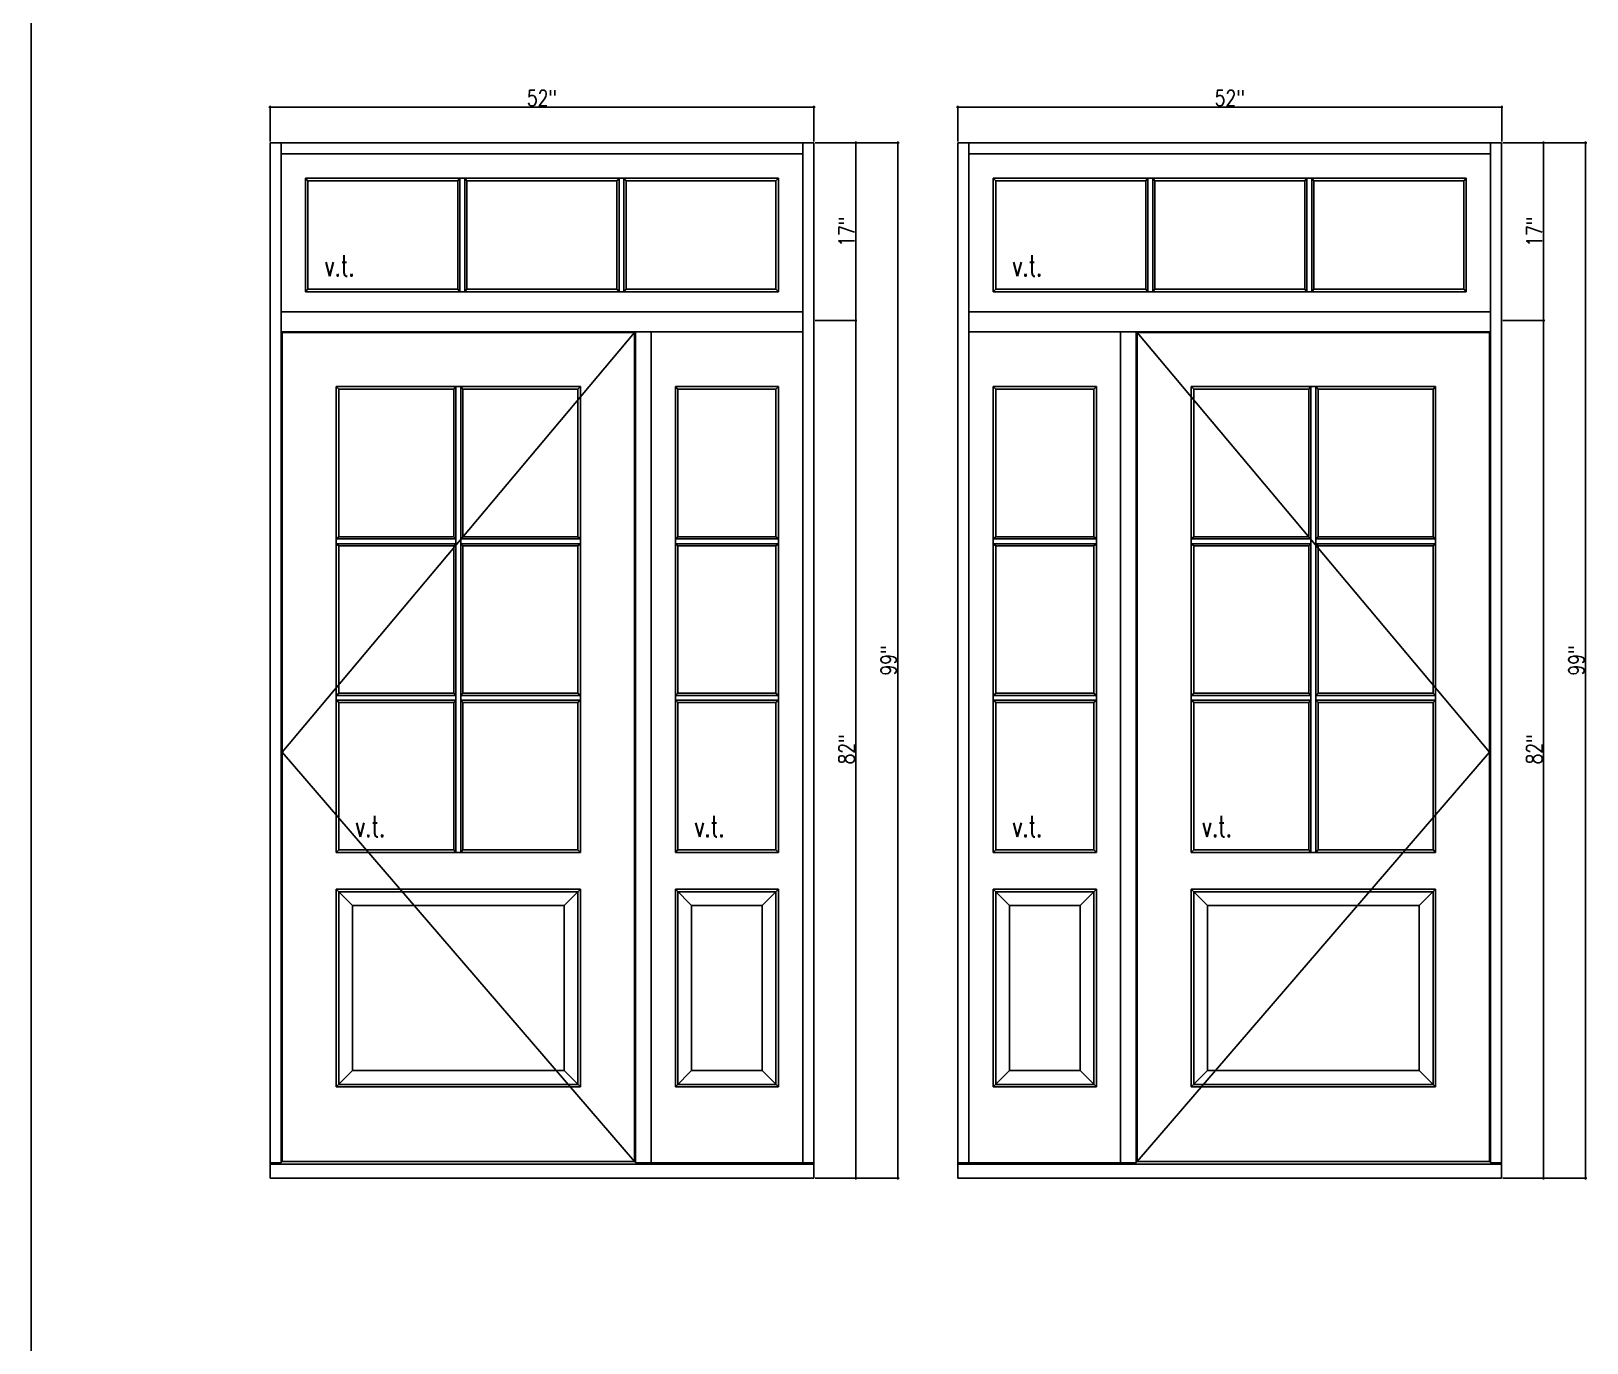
# Model space of a CAD drawing. Header units: inches. Extents: x 1985 to 11287, y 379 to 4336.
# Drawn here: x 7827.6 to 7976.4, y 3940.6 to 4066.1 of the extents above; entities that cross this region are included whole.
import ezdxf

# ---------------------------------------------------------------- set-up
doc = ezdxf.new("R2010")
doc.units = ezdxf.units.IN
doc.header["$MEASUREMENT"] = 0
doc.layers.get('0').update_dxf_attribs({"linetype": 'CONTINUOUS'})
doc.layers.get('Defpoints').update_dxf_attribs({"linetype": 'CONTINUOUS'})
for name, color, linetype in [('COTE1-1 99', 7, 'CONTINUOUS'), ('elevation 99', 7, 'CONTINUOUS'), ('opening side 99', 1, 'CONTINUOUS'), ('separation 99', 3, 'CONTINUOUS')]:
    doc.layers.add(name, color=color, linetype=linetype)
doc.styles.get("Standard").update_dxf_attribs({"font": 'txt.shx', "width": 0.8})
doc.dimstyles.new('Elevation', dxfattribs={"dimscale": 2, "dimtxt": 0.75, "dimasz": 0.0625, "dimexe": 0.0625, "dimexo": 0.0625, "dimgap": 0.0625, "dimtad": 1, "dimdec": 5, "dimzin": 0, "dimdsep": 46, "dimlunit": 5, "dimtxsty": 'Standard', "dimblk1": 'OBLIQUE', "dimblk2": 'OBLIQUE', "dimsah": 1, "dimcen": 2, "dimdle": 0.0625, "dimclrd": 1, "dimclre": 1, "dimadec": 1, "dimazin": 0, "dimtfac": 0.375, "dimtdec": 5, "dimtmove": 0, "dimatfit": 3, "dimldrblk": 'OBLIQUE', "dimfxl": 1, "dimfrac": 2, "dimtolj": 1, "dimtzin": 0, "dimarcsym": 0})

# ---------------------------------------------------------------- blocks, each defined once
blk = doc.blocks.new('_OBLIQUE')
at = {"color": 0, "linetype": 'ByBlock'}
blk.add_line((-0.5, -0.5), (0.5, 0.5), dxfattribs=at)
blk = doc.blocks.new('*D419')
at = {"layer": 'COTE1-1 99', "color": 1, "lineweight": -2, "transparency": 16777216}
for p, q in [((7850.34, 4058.8), (7902.59, 4058.8)), ((7850.47, 4055.52), (7850.47, 4058.92)), ((7902.47, 4055.52), (7902.47, 4058.92))]:
    blk.add_line(p, q, dxfattribs=at)
at = {"layer": 'Defpoints', "color": 0, "transparency": 16777216}
for p in [(7902.47, 4058.8), (7850.47, 4055.39), (7902.47, 4055.39)]:
    blk.add_point(p, dxfattribs=at)
at = {"layer": 'COTE1-1 99', "color": 1, "lineweight": -2, "transparency": 16777216, "xscale": 0.125, "yscale": 0.125, "zscale": 0.125, "rotation": 180}
blk.add_blockref('_OBLIQUE', (7850.47, 4058.8), dxfattribs=at)
at = {"layer": 'COTE1-1 99', "color": 1, "lineweight": -2, "transparency": 16777216, "xscale": 0.125, "yscale": 0.125, "zscale": 0.125}
blk.add_blockref('_OBLIQUE', (7902.47, 4058.8), dxfattribs=at)
at = {"layer": 'COTE1-1 99', "color": 0, "transparency": 16777216, "insert": (7876.47, 4059.67), "char_height": 1.5, "attachment_point": 5}
blk.add_mtext('\\A1;52"', dxfattribs=at)
blk = doc.blocks.new('*D420')
at = {"layer": 'COTE1-1 99', "color": 1, "lineweight": -2, "transparency": 16777216}
for p, q in [((7906.47, 4038.27), (7906.47, 4055.52)), ((7902.59, 4055.39), (7906.59, 4055.39)), ((7902.59, 4038.39), (7906.59, 4038.39))]:
    blk.add_line(p, q, dxfattribs=at)
at = {"layer": 'Defpoints', "color": 0, "transparency": 16777216}
for p in [(7902.47, 4055.39), (7906.47, 4055.39), (7902.47, 4038.39)]:
    blk.add_point(p, dxfattribs=at)
at = {"layer": 'COTE1-1 99', "color": 1, "lineweight": -2, "transparency": 16777216, "xscale": 0.125, "yscale": 0.125, "zscale": 0.125}
for p, rotation in [((7906.47, 4055.39), 90), ((7906.47, 4038.39), 270)]:
    blk.add_blockref('_OBLIQUE', p, dxfattribs=dict(at, rotation=rotation))
at = {"layer": 'COTE1-1 99', "color": 0, "transparency": 16777216, "insert": (7905.59, 4046.89), "char_height": 1.5, "attachment_point": 5, "rotation": 90}
blk.add_mtext('\\A1;17"', dxfattribs=at)
blk = doc.blocks.new('*D421')
at = {"layer": 'COTE1-1 99', "color": 1, "lineweight": -2, "transparency": 16777216}
for p, q in [((7902.59, 4038.39), (7906.59, 4038.39)), ((7906.47, 3956.27), (7906.47, 4038.52)), ((7902.59, 3956.39), (7906.59, 3956.39))]:
    blk.add_line(p, q, dxfattribs=at)
at = {"layer": 'Defpoints', "color": 0, "transparency": 16777216}
for p in [(7902.47, 4038.39), (7906.47, 4038.39), (7902.47, 3956.39)]:
    blk.add_point(p, dxfattribs=at)
at = {"layer": 'COTE1-1 99', "color": 1, "lineweight": -2, "transparency": 16777216, "xscale": 0.125, "yscale": 0.125, "zscale": 0.125}
for p, rotation in [((7906.47, 4038.39), 90), ((7906.47, 3956.39), 270)]:
    blk.add_blockref('_OBLIQUE', p, dxfattribs=dict(at, rotation=rotation))
at = {"layer": 'COTE1-1 99', "color": 0, "transparency": 16777216, "insert": (7905.59, 3997.39), "char_height": 1.5, "attachment_point": 5, "rotation": 90}
blk.add_mtext('\\A1;82"', dxfattribs=at)
blk = doc.blocks.new('*D422')
at = {"layer": 'COTE1-1 99', "color": 1, "lineweight": -2, "transparency": 16777216}
for p, q in [((7910.49, 3956.27), (7910.49, 4055.52)), ((7902.59, 4055.39), (7910.61, 4055.39)), ((7902.59, 3956.39), (7910.61, 3956.39))]:
    blk.add_line(p, q, dxfattribs=at)
at = {"layer": 'Defpoints', "color": 0, "transparency": 16777216}
for p in [(7902.47, 4055.39), (7910.49, 4055.39), (7902.47, 3956.39)]:
    blk.add_point(p, dxfattribs=at)
at = {"layer": 'COTE1-1 99', "color": 1, "lineweight": -2, "transparency": 16777216, "xscale": 0.125, "yscale": 0.125, "zscale": 0.125}
for p, rotation in [((7910.49, 4055.39), 90), ((7910.49, 3956.39), 270)]:
    blk.add_blockref('_OBLIQUE', p, dxfattribs=dict(at, rotation=rotation))
at = {"layer": 'COTE1-1 99', "color": 0, "transparency": 16777216, "insert": (7909.61, 4005.89), "char_height": 1.5, "attachment_point": 5, "rotation": 90}
blk.add_mtext('\\A1;99"', dxfattribs=at)
blk = doc.blocks.new('*D423')
at = {"layer": 'COTE1-1 99', "color": 1, "lineweight": -2, "transparency": 16777216}
for p, q in [((7916.11, 4058.8), (7968.36, 4058.8)), ((7916.24, 4055.52), (7916.24, 4058.92)), ((7968.24, 4055.52), (7968.24, 4058.92))]:
    blk.add_line(p, q, dxfattribs=at)
at = {"layer": 'Defpoints', "color": 0, "transparency": 16777216}
for p in [(7968.24, 4058.8), (7916.24, 4055.39), (7968.24, 4055.39)]:
    blk.add_point(p, dxfattribs=at)
at = {"layer": 'COTE1-1 99', "color": 1, "lineweight": -2, "transparency": 16777216, "xscale": 0.125, "yscale": 0.125, "zscale": 0.125, "rotation": 180}
blk.add_blockref('_OBLIQUE', (7916.24, 4058.8), dxfattribs=at)
at = {"layer": 'COTE1-1 99', "color": 1, "lineweight": -2, "transparency": 16777216, "xscale": 0.125, "yscale": 0.125, "zscale": 0.125}
blk.add_blockref('_OBLIQUE', (7968.24, 4058.8), dxfattribs=at)
at = {"layer": 'COTE1-1 99', "color": 0, "transparency": 16777216, "insert": (7942.24, 4059.67), "char_height": 1.5, "attachment_point": 5}
blk.add_mtext('\\A1;52"', dxfattribs=at)
blk = doc.blocks.new('*D424')
at = {"layer": 'COTE1-1 99', "color": 1, "lineweight": -2, "transparency": 16777216}
for p, q in [((7972.24, 4038.27), (7972.24, 4055.52)), ((7968.36, 4055.39), (7972.37, 4055.39)), ((7968.36, 4038.39), (7972.37, 4038.39))]:
    blk.add_line(p, q, dxfattribs=at)
at = {"layer": 'Defpoints', "color": 0, "transparency": 16777216}
for p in [(7968.24, 4055.39), (7972.24, 4055.39), (7968.24, 4038.39)]:
    blk.add_point(p, dxfattribs=at)
at = {"layer": 'COTE1-1 99', "color": 1, "lineweight": -2, "transparency": 16777216, "xscale": 0.125, "yscale": 0.125, "zscale": 0.125}
for p, rotation in [((7972.24, 4055.39), 90), ((7972.24, 4038.39), 270)]:
    blk.add_blockref('_OBLIQUE', p, dxfattribs=dict(at, rotation=rotation))
at = {"layer": 'COTE1-1 99', "color": 0, "transparency": 16777216, "insert": (7971.37, 4046.89), "char_height": 1.5, "attachment_point": 5, "rotation": 90}
blk.add_mtext('\\A1;17"', dxfattribs=at)
blk = doc.blocks.new('*D425')
at = {"layer": 'COTE1-1 99', "color": 1, "lineweight": -2, "transparency": 16777216}
for p, q in [((7968.36, 4038.39), (7972.37, 4038.39)), ((7972.24, 3956.27), (7972.24, 4038.52)), ((7968.36, 3956.39), (7972.37, 3956.39))]:
    blk.add_line(p, q, dxfattribs=at)
at = {"layer": 'Defpoints', "color": 0, "transparency": 16777216}
for p in [(7968.24, 4038.39), (7972.24, 4038.39), (7968.24, 3956.39)]:
    blk.add_point(p, dxfattribs=at)
at = {"layer": 'COTE1-1 99', "color": 1, "lineweight": -2, "transparency": 16777216, "xscale": 0.125, "yscale": 0.125, "zscale": 0.125}
for p, rotation in [((7972.24, 4038.39), 90), ((7972.24, 3956.39), 270)]:
    blk.add_blockref('_OBLIQUE', p, dxfattribs=dict(at, rotation=rotation))
at = {"layer": 'COTE1-1 99', "color": 0, "transparency": 16777216, "insert": (7971.37, 3997.39), "char_height": 1.5, "attachment_point": 5, "rotation": 90}
blk.add_mtext('\\A1;82"', dxfattribs=at)
blk = doc.blocks.new('*D426')
at = {"layer": 'COTE1-1 99', "color": 1, "lineweight": -2, "transparency": 16777216}
for p, q in [((7976.26, 3956.27), (7976.26, 4055.52)), ((7968.36, 4055.39), (7976.39, 4055.39)), ((7968.36, 3956.39), (7976.39, 3956.39))]:
    blk.add_line(p, q, dxfattribs=at)
at = {"layer": 'Defpoints', "color": 0, "transparency": 16777216}
for p in [(7968.24, 4055.39), (7976.26, 4055.39), (7968.24, 3956.39)]:
    blk.add_point(p, dxfattribs=at)
at = {"layer": 'COTE1-1 99', "color": 1, "lineweight": -2, "transparency": 16777216, "xscale": 0.125, "yscale": 0.125, "zscale": 0.125}
for p, rotation in [((7976.26, 4055.39), 90), ((7976.26, 3956.39), 270)]:
    blk.add_blockref('_OBLIQUE', p, dxfattribs=dict(at, rotation=rotation))
at = {"layer": 'COTE1-1 99', "color": 0, "transparency": 16777216, "insert": (7975.39, 4005.89), "char_height": 1.5, "attachment_point": 5, "rotation": 90}
blk.add_mtext('\\A1;99"', dxfattribs=at)

msp = doc.modelspace()

# ---------------------------------------------------------------- linework, layer by layer
at = {"layer": 'elevation 99'}
for p, q in [((7850.465268, 4055.391934), (7850.465268, 3956.391934)), ((7902.465268, 4055.391934), (7850.465268, 4055.391934)), ((7851.527768, 4055.391934), (7851.527768, 3957.851463)), ((7901.402768, 4054.329434), (7851.527768, 4054.329434)), ((7901.402768, 3957.851463), (7901.402768, 4055.391934)), ((7902.465268, 3956.391934), (7902.465268, 4055.391934)), ((7916.239073, 3956.391934), (7916.239073, 4055.391934)), ((7968.239073, 4055.391934), (7916.239073, 4055.391934)), ((7917.301573, 3957.851463), (7917.301573, 4055.391934)), ((7967.176573, 4054.329434), (7917.301573, 4054.329434)), ((7967.176573, 4055.391934), (7967.176573, 3957.851463)), ((7968.239073, 4055.391934), (7968.239073, 3956.391934)), ((7853.849155, 4052.007983), (7864.706381, 4052.007983)), ((7853.849155, 4052.007983), (7853.849155, 4041.150858)), ((7854.090226, 4051.766912), (7853.849155, 4052.007983)), ((7854.090226, 4051.766912), (7868.423668, 4051.766912)), ((7854.090226, 4051.766912), (7854.090226, 4041.391929)), ((7864.706381, 4052.007983), (7888.224155, 4052.007983)), ((7868.423668, 4051.766912), (7868.627868, 4052.007983)), ((7868.423668, 4041.391929), (7868.423668, 4051.766912)), ((7868.627868, 4041.150858), (7868.627868, 4052.007983)), ((7869.094468, 4041.150858), (7869.094468, 4052.007983)), ((7869.298668, 4051.766912), (7869.094468, 4052.007983)), ((7869.298668, 4041.391929), (7869.298668, 4051.766912)), ((7869.298668, 4051.766912), (7883.632018, 4051.766912)), ((7883.632018, 4051.766912), (7883.836218, 4052.007983)), ((7883.632018, 4041.391929), (7883.632018, 4051.766912)), ((7883.836218, 4041.150858), (7883.836218, 4052.007983)), ((7884.507018, 4051.766912), (7884.302818, 4052.007983)), ((7884.302818, 4041.150858), (7884.302818, 4052.007983)), ((7884.507018, 4051.766912), (7888.465226, 4051.766912)), ((7884.507018, 4041.391929), (7884.507018, 4051.766912)), ((7888.224155, 4052.007983), (7899.081381, 4052.007983)), ((7888.465226, 4051.766912), (7898.840309, 4051.766912)), ((7898.840309, 4051.766912), (7899.081381, 4052.007983)), ((7898.840309, 4051.766912), (7898.840309, 4041.391929)), ((7899.081381, 4052.007983), (7899.081381, 4041.150858)), ((7919.864031, 4051.766912), (7919.62296, 4052.007983)), ((7919.62296, 4052.007983), (7919.62296, 4041.150858)), ((7919.62296, 4052.007983), (7930.480186, 4052.007983)), ((7919.864031, 4051.766912), (7919.864031, 4041.391929)), ((7919.864031, 4051.766912), (7934.197473, 4051.766912)), ((7930.480186, 4052.007983), (7953.99796, 4052.007983)), ((7934.197473, 4051.766912), (7934.401673, 4052.007983)), ((7934.197473, 4041.391929), (7934.197473, 4051.766912)), ((7934.401673, 4041.150858), (7934.401673, 4052.007983)), ((7935.072473, 4051.766912), (7934.868273, 4052.007983)), ((7934.868273, 4041.150858), (7934.868273, 4052.007983)), ((7935.072473, 4051.766912), (7949.405823, 4051.766912)), ((7935.072473, 4041.391929), (7935.072473, 4051.766912)), ((7949.405823, 4051.766912), (7949.610023, 4052.007983)), ((7949.405823, 4041.391929), (7949.405823, 4051.766912)), ((7949.610023, 4041.150858), (7949.610023, 4052.007983)), ((7950.076623, 4041.150858), (7950.076623, 4052.007983)), ((7950.280823, 4051.766912), (7950.076623, 4052.007983)), ((7950.280823, 4041.391929), (7950.280823, 4051.766912)), ((7950.280823, 4051.766912), (7954.239031, 4051.766912)), ((7953.99796, 4052.007983), (7964.855186, 4052.007983)), ((7954.239031, 4051.766912), (7964.614114, 4051.766912)), ((7964.614114, 4051.766912), (7964.855186, 4052.007983)), ((7964.614114, 4051.766912), (7964.614114, 4041.391929)), ((7964.855186, 4052.007983), (7964.855186, 4041.150858)), ((7854.090226, 4041.391929), (7853.849155, 4041.150858)), ((7853.849155, 4041.150858), (7864.706381, 4041.150858)), ((7854.090226, 4041.391929), (7868.423668, 4041.391929)), ((7864.706381, 4041.150858), (7889.224155, 4041.150858)), ((7868.423668, 4041.391929), (7868.627868, 4041.150858)), ((7869.094468, 4041.150858), (7869.298668, 4041.391929)), ((7869.298668, 4041.391929), (7883.632018, 4041.391929)), ((7883.632018, 4041.391929), (7883.836218, 4041.150858)), ((7884.302818, 4041.150858), (7884.507018, 4041.391929)), ((7884.507018, 4041.391929), (7889.465226, 4041.391929)), ((7889.224155, 4041.150858), (7899.081381, 4041.150858)), ((7889.465226, 4041.391929), (7898.840309, 4041.391929)), ((7898.840309, 4041.391929), (7899.081381, 4041.150858)), ((7919.864031, 4041.391929), (7919.62296, 4041.150858)), ((7919.62296, 4041.150858), (7930.480186, 4041.150858)), ((7919.864031, 4041.391929), (7934.197473, 4041.391929)), ((7930.480186, 4041.150858), (7953.99796, 4041.150858)), ((7934.197473, 4041.391929), (7934.401673, 4041.150858)), ((7934.868273, 4041.150858), (7935.072473, 4041.391929)), ((7935.072473, 4041.391929), (7949.405823, 4041.391929)), ((7949.405823, 4041.391929), (7949.610023, 4041.150858)), ((7950.076623, 4041.150858), (7950.280823, 4041.391929)), ((7950.280823, 4041.391929), (7954.239031, 4041.391929)), ((7953.99796, 4041.150858), (7964.855186, 4041.150858)), ((7954.239031, 4041.391929), (7964.614114, 4041.391929)), ((7964.614114, 4041.391929), (7964.855186, 4041.150858)), ((7851.527768, 4039.226471), (7901.402768, 4039.226471)), ((7917.301573, 4039.226471), (7967.176573, 4039.226471)), ((7887.465268, 4037.329434), (7851.527768, 4037.329434)), ((7851.621468, 4037.235734), (7851.621468, 3957.982405)), ((7885.309068, 4037.235734), (7851.621468, 4037.235734)), ((7885.309068, 4037.235734), (7885.309068, 3957.982405)), ((7885.402768, 4037.329434), (7885.402768, 3957.851463)), ((7886.902768, 4037.329434), (7886.902768, 3957.851463)), ((7901.402768, 4037.329434), (7887.465268, 4037.329434)), ((7917.301573, 4037.329434), (7931.239073, 4037.329434)), ((7931.239073, 4037.329434), (7967.176573, 4037.329434)), ((7931.801573, 4037.329434), (7931.801573, 3957.851463)), ((7933.301573, 4037.329434), (7933.301573, 3957.851463)), ((7933.395273, 4037.235734), (7933.395273, 3957.982405)), ((7933.395273, 4037.235734), (7967.082873, 4037.235734)), ((7967.082873, 4037.235734), (7967.082873, 3957.982405)), ((7857.027753, 4031.829385), (7856.786681, 4032.097257)), ((7856.786681, 4032.097257), (7880.143854, 4032.097257)), ((7856.786681, 4032.097257), (7856.786681, 3987.530262)), ((7857.027753, 4031.829385), (7868.027768, 4031.829385)), ((7857.027753, 4031.829385), (7857.027753, 4017.725885)), ((7868.027768, 4031.829385), (7868.231968, 4032.097257)), ((7868.027768, 4031.829385), (7868.027768, 4017.725885)), ((7868.231968, 4032.097257), (7868.231968, 3987.530262)), ((7868.698568, 4032.097257), (7868.902768, 4031.829385)), ((7868.698568, 4032.097257), (7868.698568, 3987.530262)), ((7868.902768, 4031.829385), (7879.902783, 4031.829385)), ((7868.902768, 4031.829385), (7868.902768, 4017.725885)), ((7879.902783, 4031.829385), (7880.143854, 4032.097257)), ((7879.902783, 4031.829385), (7879.902783, 4017.725885)), ((7880.143854, 4032.097257), (7880.143854, 3987.530262)), ((7889.224155, 4032.097257), (7889.224155, 3987.530262)), ((7889.224155, 4032.097257), (7899.081381, 4032.097257)), ((7889.224155, 4032.097257), (7889.465226, 4031.829385)), ((7889.465226, 4031.829385), (7889.465226, 4017.725885)), ((7889.465226, 4031.829385), (7898.840309, 4031.829385)), ((7898.840309, 4031.829385), (7899.081381, 4032.097257)), ((7898.840309, 4031.829385), (7898.840309, 4017.725885)), ((7899.081381, 4032.097257), (7899.081381, 3987.530262)), ((7919.864031, 4031.829385), (7919.62296, 4032.097257)), ((7929.480186, 4032.097257), (7919.62296, 4032.097257)), ((7919.62296, 4032.097257), (7919.62296, 3987.530262)), ((7929.239114, 4031.829385), (7919.864031, 4031.829385)), ((7919.864031, 4031.829385), (7919.864031, 4017.725885)), ((7929.480186, 4032.097257), (7929.239114, 4031.829385)), ((7929.239114, 4031.829385), (7929.239114, 4017.725885)), ((7929.480186, 4032.097257), (7929.480186, 3987.530262)), ((7938.560486, 4032.097257), (7938.560486, 3987.530262)), ((7961.917659, 4032.097257), (7938.560486, 4032.097257)), ((7938.801558, 4031.829385), (7938.560486, 4032.097257)), ((7938.801558, 4031.829385), (7938.801558, 4017.725885)), ((7949.801573, 4031.829385), (7938.801558, 4031.829385)), ((7950.005773, 4032.097257), (7949.801573, 4031.829385)), ((7949.801573, 4031.829385), (7949.801573, 4017.725885)), ((7950.005773, 4032.097257), (7950.005773, 3987.530262)), ((7950.472373, 4032.097257), (7950.472373, 3987.530262)), ((7950.676573, 4031.829385), (7950.472373, 4032.097257)), ((7961.676588, 4031.829385), (7950.676573, 4031.829385)), ((7950.676573, 4031.829385), (7950.676573, 4017.725885)), ((7961.676588, 4031.829385), (7961.917659, 4032.097257)), ((7961.676588, 4031.829385), (7961.676588, 4017.725885)), ((7961.917659, 4032.097257), (7961.917659, 3987.530262)), ((7857.027753, 4017.725885), (7856.786681, 4017.521685)), ((7856.786681, 4017.521685), (7868.231968, 4017.521685)), ((7857.027753, 4016.850885), (7856.786681, 4017.055085)), ((7856.786681, 4017.055085), (7868.231968, 4017.055085)), ((7857.027753, 4017.725885), (7868.027768, 4017.725885)), ((7857.027753, 4016.850885), (7857.027753, 4002.747385)), ((7857.027753, 4016.850885), (7868.027768, 4016.850885)), ((7868.027768, 4017.725885), (7868.231968, 4017.521685)), ((7868.027768, 4016.850885), (7868.231968, 4017.055085)), ((7868.027768, 4016.850885), (7868.027768, 4002.747385)), ((7868.902768, 4017.725885), (7868.698568, 4017.521685)), ((7868.698568, 4017.521685), (7880.143854, 4017.521685)), ((7868.698568, 4017.055085), (7880.143854, 4017.055085)), ((7868.902768, 4016.850885), (7868.698568, 4017.055085)), ((7868.902768, 4017.725885), (7879.902783, 4017.725885)), ((7868.902768, 4016.850885), (7868.902768, 4002.747385)), ((7868.902768, 4016.850885), (7879.902783, 4016.850885)), ((7879.902783, 4017.725885), (7880.143854, 4017.521685)), ((7879.902783, 4016.850885), (7880.143854, 4017.055085)), ((7879.902783, 4016.850885), (7879.902783, 4002.747385)), ((7889.465226, 4017.725885), (7889.224155, 4017.521685)), ((7889.224155, 4017.521685), (7899.081381, 4017.521685)), ((7889.224155, 4017.055085), (7899.081381, 4017.055085)), ((7889.224155, 4017.055085), (7889.465226, 4016.850885)), ((7889.465226, 4017.725885), (7898.840309, 4017.725885)), ((7889.465226, 4016.850885), (7898.840309, 4016.850885)), ((7889.465226, 4016.850885), (7889.465226, 4002.747385)), ((7898.840309, 4017.725885), (7899.081381, 4017.521685)), ((7898.840309, 4016.850885), (7899.081381, 4017.055085)), ((7898.840309, 4016.850885), (7898.840309, 4002.747385)), ((7919.864031, 4017.725885), (7919.62296, 4017.521685)), ((7929.480186, 4017.521685), (7919.62296, 4017.521685)), ((7919.864031, 4016.850885), (7919.62296, 4017.055085)), ((7929.480186, 4017.055085), (7919.62296, 4017.055085)), ((7929.239114, 4017.725885), (7919.864031, 4017.725885)), ((7919.864031, 4016.850885), (7919.864031, 4002.747385)), ((7929.239114, 4016.850885), (7919.864031, 4016.850885)), ((7929.239114, 4017.725885), (7929.480186, 4017.521685)), ((7929.480186, 4017.055085), (7929.239114, 4016.850885)), ((7929.239114, 4016.850885), (7929.239114, 4002.747385)), ((7938.801558, 4017.725885), (7938.560486, 4017.521685)), ((7950.005773, 4017.521685), (7938.560486, 4017.521685)), ((7938.801558, 4016.850885), (7938.560486, 4017.055085)), ((7950.005773, 4017.055085), (7938.560486, 4017.055085)), ((7949.801573, 4017.725885), (7938.801558, 4017.725885)), ((7938.801558, 4016.850885), (7938.801558, 4002.747385)), ((7949.801573, 4016.850885), (7938.801558, 4016.850885)), ((7949.801573, 4017.725885), (7950.005773, 4017.521685)), ((7949.801573, 4016.850885), (7950.005773, 4017.055085)), ((7949.801573, 4016.850885), (7949.801573, 4002.747385)), ((7950.676573, 4017.725885), (7950.472373, 4017.521685)), ((7961.917659, 4017.521685), (7950.472373, 4017.521685)), ((7961.917659, 4017.055085), (7950.472373, 4017.055085)), ((7950.676573, 4016.850885), (7950.472373, 4017.055085)), ((7961.676588, 4017.725885), (7950.676573, 4017.725885)), ((7961.676588, 4016.850885), (7950.676573, 4016.850885)), ((7950.676573, 4016.850885), (7950.676573, 4002.747385)), ((7961.676588, 4017.725885), (7961.917659, 4017.521685)), ((7961.676588, 4016.850885), (7961.917659, 4017.055085)), ((7961.676588, 4016.850885), (7961.676588, 4002.747385)), ((7857.027753, 4002.747385), (7856.786681, 4002.543185)), ((7856.786681, 4002.543185), (7868.231968, 4002.543185)), ((7856.786681, 4002.081034), (7868.231968, 4002.081034)), ((7857.027753, 4002.747385), (7868.027768, 4002.747385)), ((7868.698568, 4002.543185), (7880.143854, 4002.543185)), ((7868.698568, 4002.081034), (7880.143854, 4002.081034)), ((7868.902768, 4002.747385), (7879.902783, 4002.747385)), ((7879.902783, 4002.747385), (7880.143854, 4002.543185)), ((7879.902783, 4001.876834), (7880.143854, 4002.081034)), ((7889.224155, 4002.543185), (7889.465226, 4002.747385)), ((7889.224155, 4002.543185), (7899.081381, 4002.543185)), ((7889.224155, 4002.081034), (7899.081381, 4002.081034)), ((7889.465226, 4001.876834), (7889.224155, 4002.081034)), ((7889.465226, 4002.747385), (7898.840309, 4002.747385)), ((7898.840309, 4002.747385), (7899.081381, 4002.543185)), ((7898.840309, 4001.876834), (7899.081381, 4002.081034)), ((7919.864031, 4002.747385), (7919.62296, 4002.543185)), ((7929.480186, 4002.543185), (7919.62296, 4002.543185)), ((7919.864031, 4001.876834), (7919.62296, 4002.081034)), ((7929.480186, 4002.081034), (7919.62296, 4002.081034)), ((7929.239114, 4002.747385), (7919.864031, 4002.747385)), ((7929.480186, 4002.543185), (7929.239114, 4002.747385)), ((7929.239114, 4001.876834), (7929.480186, 4002.081034)), ((7938.801558, 4002.747385), (7938.560486, 4002.543185)), ((7950.005773, 4002.543185), (7938.560486, 4002.543185)), ((7938.801558, 4001.876834), (7938.560486, 4002.081034)), ((7950.005773, 4002.081034), (7938.560486, 4002.081034)), ((7949.801573, 4002.747385), (7938.801558, 4002.747385)), ((7961.917659, 4002.543185), (7950.472373, 4002.543185)), ((7961.917659, 4002.081034), (7950.472373, 4002.081034)), ((7961.676588, 4002.747385), (7950.676573, 4002.747385)), ((7961.676588, 4002.747385), (7961.917659, 4002.543185)), ((7857.027753, 4001.876834), (7857.027753, 3987.771334)), ((7857.027753, 4001.876834), (7868.027768, 4001.876834)), ((7868.027768, 4001.876834), (7868.027768, 3987.771334)), ((7868.902768, 4001.876834), (7879.902783, 4001.876834)), ((7868.902768, 4001.876834), (7868.902768, 3987.771334)), ((7879.902783, 4001.876834), (7879.902783, 3987.771334)), ((7889.465226, 4001.876834), (7898.840309, 4001.876834)), ((7889.465226, 4001.876834), (7889.465226, 3987.771334)), ((7898.840309, 4001.876834), (7898.840309, 3987.771334)), ((7919.864031, 4001.876834), (7919.864031, 3987.771334)), ((7929.239114, 4001.876834), (7919.864031, 4001.876834)), ((7929.239114, 4001.876834), (7929.239114, 3987.771334)), ((7938.801558, 4001.876834), (7938.801558, 3987.771334)), ((7949.801573, 4001.876834), (7938.801558, 4001.876834)), ((7949.801573, 4001.876834), (7949.801573, 3987.771334)), ((7961.676588, 4001.876834), (7950.676573, 4001.876834)), ((7950.676573, 4001.876834), (7950.676573, 3987.771334)), ((7961.676588, 4001.876834), (7961.676588, 3987.771334)), ((7856.786681, 3987.530262), (7857.027753, 3987.771334)), ((7856.786681, 3987.530262), (7880.143854, 3987.530262)), ((7857.027753, 3987.771334), (7868.027768, 3987.771334)), ((7868.027768, 3987.771334), (7868.231968, 3987.530262)), ((7868.902768, 3987.771334), (7868.698568, 3987.530262)), ((7868.902768, 3987.771334), (7879.902783, 3987.771334)), ((7880.143854, 3987.530262), (7879.902783, 3987.771334)), ((7889.224155, 3987.530262), (7889.465226, 3987.771334)), ((7889.224155, 3987.530262), (7899.081381, 3987.530262)), ((7889.465226, 3987.771334), (7898.840309, 3987.771334)), ((7899.081381, 3987.530262), (7898.840309, 3987.771334)), ((7919.62296, 3987.530262), (7919.864031, 3987.771334)), ((7929.480186, 3987.530262), (7919.62296, 3987.530262)), ((7929.239114, 3987.771334), (7919.864031, 3987.771334)), ((7929.480186, 3987.530262), (7929.239114, 3987.771334)), ((7938.560486, 3987.530262), (7938.801558, 3987.771334)), ((7961.917659, 3987.530262), (7938.560486, 3987.530262)), ((7949.801573, 3987.771334), (7938.801558, 3987.771334)), ((7949.801573, 3987.771334), (7950.005773, 3987.530262)), ((7950.676573, 3987.771334), (7950.472373, 3987.530262)), ((7961.676588, 3987.771334), (7950.676573, 3987.771334)), ((7961.917659, 3987.530262), (7961.676588, 3987.771334)), ((7856.786622, 3984.012405), (7880.143898, 3984.012405)), ((7856.786622, 3965.110348), (7856.786622, 3984.012405)), ((7858.340194, 3982.458784), (7856.786622, 3984.012405)), ((7857.027694, 3983.771284), (7879.902827, 3983.771284)), ((7857.027694, 3965.351419), (7857.027694, 3983.771284)), ((7880.143898, 3984.012405), (7878.590327, 3982.458784)), ((7879.902827, 3965.351419), (7879.902827, 3983.771284)), ((7880.143898, 3965.110348), (7880.143898, 3984.012405)), ((7889.224155, 3965.110348), (7889.224155, 3984.012405)), ((7890.777726, 3982.458784), (7889.224155, 3984.012405)), ((7889.224155, 3984.012405), (7899.081381, 3984.012405)), ((7889.465226, 3965.351419), (7889.465226, 3983.771284)), ((7889.465226, 3983.771284), (7898.840309, 3983.771284)), ((7897.527809, 3982.458784), (7899.081381, 3984.012405)), ((7898.840309, 3965.351419), (7898.840309, 3983.771284)), ((7899.081381, 3965.110348), (7899.081381, 3984.012405)), ((7929.480186, 3984.012405), (7919.62296, 3984.012405)), ((7921.176531, 3982.458784), (7919.62296, 3984.012405)), ((7919.62296, 3965.110348), (7919.62296, 3984.012405)), ((7929.239114, 3983.771284), (7919.864031, 3983.771284)), ((7919.864031, 3965.351419), (7919.864031, 3983.771284)), ((7927.926614, 3982.458784), (7929.480186, 3984.012405)), ((7929.239114, 3965.351419), (7929.239114, 3983.771284)), ((7929.480186, 3965.110348), (7929.480186, 3984.012405)), ((7938.560442, 3984.012405), (7940.114014, 3982.458784)), ((7938.560442, 3965.110348), (7938.560442, 3984.012405)), ((7961.917718, 3984.012405), (7938.560442, 3984.012405)), ((7938.801514, 3965.351419), (7938.801514, 3983.771284)), ((7961.676647, 3983.771284), (7938.801514, 3983.771284)), ((7960.364147, 3982.458784), (7961.917718, 3984.012405)), ((7961.676647, 3965.351419), (7961.676647, 3983.771284)), ((7961.917718, 3965.110348), (7961.917718, 3984.012405)), ((7858.340194, 3982.458784), (7878.590327, 3982.458784)), ((7858.340194, 3966.663919), (7858.340194, 3982.458784)), ((7878.590327, 3966.663919), (7878.590327, 3982.458784)), ((7890.777726, 3966.663919), (7890.777726, 3982.458784)), ((7890.777726, 3982.458784), (7897.527809, 3982.458784)), ((7897.527809, 3966.663919), (7897.527809, 3982.458784)), ((7927.926614, 3982.458784), (7921.176531, 3982.458784)), ((7921.176531, 3966.663919), (7921.176531, 3982.458784)), ((7927.926614, 3966.663919), (7927.926614, 3982.458784)), ((7940.114014, 3966.663919), (7940.114014, 3982.458784)), ((7960.364147, 3982.458784), (7940.114014, 3982.458784)), ((7960.364147, 3966.663919), (7960.364147, 3982.458784)), ((7856.786622, 3965.110348), (7858.340194, 3966.663919)), ((7858.340194, 3966.663919), (7878.590327, 3966.663919)), ((7880.143898, 3965.110348), (7878.590327, 3966.663919)), ((7889.224155, 3965.110348), (7890.777726, 3966.663919)), ((7890.777726, 3966.663919), (7897.527809, 3966.663919)), ((7897.527809, 3966.663919), (7899.081381, 3965.110348)), ((7921.176531, 3966.663919), (7919.62296, 3965.110348)), ((7927.926614, 3966.663919), (7921.176531, 3966.663919)), ((7929.480186, 3965.110348), (7927.926614, 3966.663919)), ((7938.560442, 3965.110348), (7940.114014, 3966.663919)), ((7960.364147, 3966.663919), (7940.114014, 3966.663919)), ((7961.917718, 3965.110348), (7960.364147, 3966.663919)), ((7856.786622, 3965.110348), (7880.143898, 3965.110348)), ((7857.027694, 3965.351419), (7879.902827, 3965.351419)), ((7889.224155, 3965.110348), (7899.081381, 3965.110348)), ((7889.465226, 3965.351419), (7898.840309, 3965.351419)), ((7929.480186, 3965.110348), (7919.62296, 3965.110348)), ((7929.239114, 3965.351419), (7919.864031, 3965.351419)), ((7961.917718, 3965.110348), (7938.560442, 3965.110348)), ((7961.676647, 3965.351419), (7938.801514, 3965.351419)), ((7850.465268, 3957.851463), (7851.527768, 3957.851463)), ((7850.465268, 3957.735634), (7902.465268, 3957.735634)), ((7851.621468, 3957.982405), (7885.309068, 3957.982405)), ((7885.402768, 3957.851463), (7901.402768, 3957.851463)), ((7901.402768, 3957.851463), (7902.465268, 3957.851463)), ((7917.301573, 3957.851463), (7916.239073, 3957.851463)), ((7968.239073, 3957.735634), (7916.239073, 3957.735634)), ((7933.301573, 3957.851463), (7917.301573, 3957.851463)), ((7967.082873, 3957.982405), (7933.395273, 3957.982405)), ((7968.239073, 3957.851463), (7967.176573, 3957.851463)), ((7850.465268, 3956.391934), (7902.465268, 3956.391934)), ((7850.465268, 3956.391934), (7902.465268, 3956.391934)), ((7850.465268, 3956.391934), (7902.465268, 3956.391934)), ((7968.239073, 3956.391934), (7916.239073, 3956.391934)), ((7916.239073, 3956.391934), (7943.801573, 3956.391934)), ((7916.239073, 3956.391934), (7968.239073, 3956.391934)), ((7916.239073, 3956.391934), (7943.801573, 3956.391934)), ((7916.239073, 3956.391934), (7968.239073, 3956.391934))]:
    msp.add_line(p, q, dxfattribs=at)
at = {"layer": 'elevation 99', "color": 7}
for p, q in [((7857.027753, 4001.876834), (7856.786681, 4002.081034)), ((7868.027768, 4002.747385), (7868.231968, 4002.543185)), ((7868.027768, 4001.876834), (7868.231968, 4002.081034)), ((7868.902768, 4002.747385), (7868.698568, 4002.543185)), ((7868.902768, 4001.876834), (7868.698568, 4002.081034)), ((7949.801573, 4002.747385), (7950.005773, 4002.543185)), ((7949.801573, 4001.876834), (7950.005773, 4002.081034)), ((7950.676573, 4002.747385), (7950.472373, 4002.543185)), ((7950.676573, 4001.876834), (7950.472373, 4002.081034)), ((7961.676588, 4001.876834), (7961.917659, 4002.081034))]:
    msp.add_line(p, q, dxfattribs=at)
at = {"layer": 'opening side 99', "color": 1}
for p, q in [((7851.621468, 3997.109069), (7885.309068, 4037.235734)), ((7967.082873, 3997.109069), (7933.395273, 4037.235734)), ((7885.309068, 3957.982405), (7851.621468, 3997.109069)), ((7933.395273, 3957.982405), (7967.082873, 3997.109069))]:
    msp.add_line(p, q, dxfattribs=at)
at = {"layer": 'separation 99'}
msp.add_line((7827.61742, 4301.200203), (7827.61742, 3811.814787), dxfattribs=at)

# ---------------------------------------------------------------- texts
at = {"layer": 'elevation 99', "width": 0.7}
for p in [(7855.670161, 4042.637193), (7921.443966, 4042.637193), (7858.607688, 3989.016597), (7891.045161, 3989.016597), (7921.443966, 3989.016597), (7939.571536, 3989.016597)]:
    msp.add_text('v.t.', height=2, dxfattribs=at).set_placement(p)

# ---------------------------------------------------------------- dimensions: what is measured, and where the dimension line sits
at = {"layer": 'COTE1-1 99'}
for base, p1, p2, picture, middle in [((7902.465268, 4058.799611), (7850.465268, 4055.391934), (7902.465268, 4055.391934), '*D419', (7876.465268, 4059.674611)), ((7968.239073, 4058.799611), (7916.239073, 4055.391934), (7968.239073, 4055.391934), '*D423', (7942.239073, 4059.674611))]:
    dim = msp.add_linear_dim(base=base, p1=p1, p2=p2, dimstyle='Elevation', override={"dimtxt": 0.75, "dimdec": 5, "dimlunit": 5, "dimpost": '"'}, dxfattribs=at)
    dim.commit()
    dim.dimension.update_dxf_attribs({"geometry": picture, "text_midpoint": middle})
for base, p1, p2, override, picture, middle in [((7906.468821, 4055.391934), (7902.465268, 4038.391934), (7902.465268, 4055.391934), {"dimtxt": 0.75, "dimdec": 5, "dimlunit": 5, "dimpost": '"'}, '*D420', (7905.593821, 4046.891934)), ((7910.489427, 4055.391934), (7902.465268, 3956.391934), (7902.465268, 4055.391934), {"dimpost": '"'}, '*D422', (7909.614427, 4005.891934)), ((7972.242626, 4055.391934), (7968.239073, 4038.391934), (7968.239073, 4055.391934), {"dimtxt": 0.75, "dimdec": 5, "dimlunit": 5, "dimpost": '"'}, '*D424', (7971.367626, 4046.891934)), ((7976.263232, 4055.391934), (7968.239073, 3956.391934), (7968.239073, 4055.391934), {"dimpost": '"'}, '*D426', (7975.388232, 4005.891934)), ((7906.468821, 4038.391934), (7902.465268, 3956.391934), (7902.465268, 4038.391934), {"dimtxt": 0.75, "dimdec": 5, "dimlunit": 5, "dimpost": '"'}, '*D421', (7905.593821, 3997.391934)), ((7972.242626, 4038.391934), (7968.239073, 3956.391934), (7968.239073, 4038.391934), {"dimtxt": 0.75, "dimdec": 5, "dimlunit": 5, "dimpost": '"'}, '*D425', (7971.367626, 3997.391934))]:
    dim = msp.add_linear_dim(base=base, p1=p1, p2=p2, angle=90, dimstyle='Elevation', override=override, dxfattribs=at)
    dim.commit()
    dim.dimension.update_dxf_attribs({"geometry": picture, "text_midpoint": middle})

doc.saveas('drawing.dxf')
